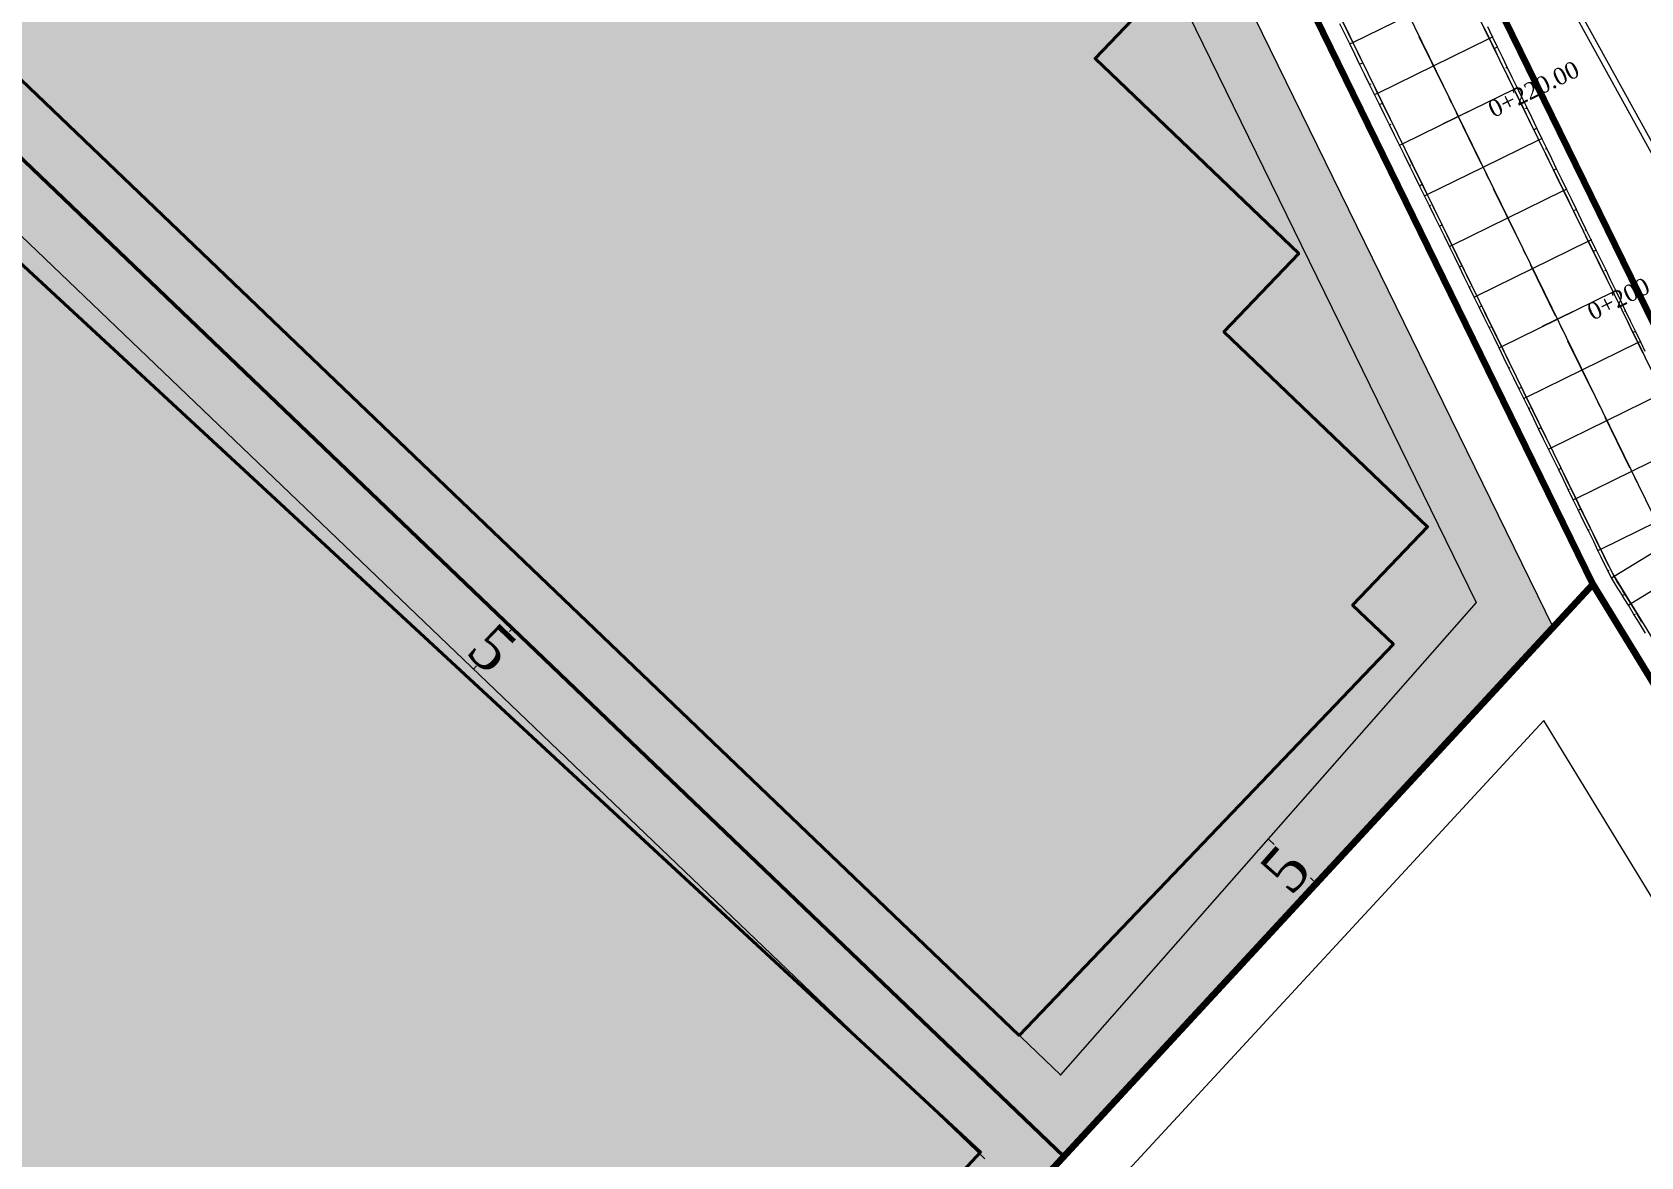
# Model space of a CAD drawing. Header units: metres. Extents: x 478603 to 489313, y 4282657 to 4289463.
# Drawn here: x 480569.2 to 480711.8, y 4286885.1 to 4286984.7 of the extents above; entities that cross this region are included whole.
import ezdxf

# ---------------------------------------------------------------- set-up
doc = ezdxf.new("R2010")
doc.units = ezdxf.units.M
for name, color, linetype, lineweight in [('102', 18, 'Continuous', 50), ('ADAKENARI', 18, 'Continuous', 0), ('EKSENLER', 3, 'Continuous', 0), ('EYLUL_REV', 8, 'Continuous', 0), ('K_EKS', 5, 'Continuous', 0), ('K_HDA', 30, 'Continuous', 0), ('K_HDO', 30, 'Continuous', 0), ('K_KYA', 1, 'Continuous', 20), ('K_KYO', 1, 'Continuous', 20), ('K_YKA', 33, 'Continuous', 0), ('K_YKO', 33, 'Continuous', 0), ('KALDIRIM', 11, 'Continuous', 0), ('PARSEL_ALAN', 254, 'Continuous', 0), ('PARSEL_SERA_ALAN', 9, 'Continuous', 40), ('PL_ALİNMAN', 1, 'Continuous', 0), ('PL_ENKESIT', 1, 'Continuous', 0), ('PL_KM', 4, 'Continuous', 0), ('PL_KMYAZI', 30, 'Continuous', 0), ('ROL_CEPHE', 1, 'Continuous', 0), ('SEV_KYA_HDA', 3, 'Continuous', 0), ('SEV_KYO_HDO', 3, 'Continuous', 0), ('SNR_PLANONAMAA', 233, 'Continuous', 0), ('SNR_YAPIYAK', 18, 'Continuous', 0)]:
    doc.layers.add(name, color=color, linetype=linetype, lineweight=lineweight)
doc.styles.get("Standard").update_dxf_attribs({"font": 'times.ttf'})

msp = doc.modelspace()

# ---------------------------------------------------------------- hatches: boundary and pattern name
at = {"layer": 'PARSEL_ALAN'}
for points in [[(480454.66, 4287082.31), (480561.65, 4287198.17), (480573.66, 4287198.24), (480704.06, 4286931.97), (480660.69, 4286885.11)], [(480371.31, 4286771.87), (480562.8, 4286978.8), (480660.69, 4286885.11), (480469.13, 4286678.11)]]:
    msp.add_hatch(color=256, dxfattribs=at).paths.add_polyline_path(points)
at = {"layer": 'PARSEL_SERA_ALAN'}
for points in [[(480474.94, 4287096.4), (480561.24, 4287186.56), (480582.91, 4287165.81), (480576.27, 4287158.88), (480594.33, 4287141.59), (480587.69, 4287134.66), (480605.75, 4287117.37), (480599.11, 4287110.43), (480620.79, 4287089.69), (480614.15, 4287082.76), (480632.21, 4287065.47), (480625.57, 4287058.53), (480643.63, 4287041.25), (480636.99, 4287034.31), (480655.05, 4287017.03), (480648.42, 4287010.09), (480670.09, 4286989.35), (480663.45, 4286982.41), (480681.51, 4286965.12), (480674.87, 4286958.19), (480692.93, 4286940.9), (480686.29, 4286933.97), (480689.91, 4286930.51), (480656.72, 4286895.83), (480461.67, 4287082.53)], [(480469.91, 4286687.32), (480378.32, 4286772.08), (480561.7, 4286970.25), (480646.25, 4286892.01), (480653.3, 4286885.49), (480649.9, 4286881.82)]]:
    msp.add_hatch(color=256, dxfattribs=at).paths.add_polyline_path(points)

# ---------------------------------------------------------------- linework, layer by layer
at = {"layer": '102'}
for p, q in [((480562.8, 4286978.8, 970.87), (480660.69, 4286885.11, 978.59)), ((480660.69, 4286885.11, 978.59), (480704.06, 4286931.97)), ((480660.69, 4286885.11, 978.59), (480549.07, 4286764.49))]:
    msp.add_line(p, q, dxfattribs=at)
at = {"layer": 'ADAKENARI', "lineweight": 158}
for p, q in [((480576.57, 4287203.67), (480707.59, 4286935.79)), ((480720.75, 4286943.01), (480623.55, 4287141.76)), ((480707.59, 4286935.79), (480782.59, 4286813.04))]:
    msp.add_line(p, q, dxfattribs=at)
at = {"layer": 'ADAKENARI', "lineweight": 100}
msp.add_line((480707.59, 4286935.79), (480469.13, 4286678.11), dxfattribs=at)
at = {"layer": 'EKSENLER'}
msp.add_line((480574.62, 4287224.74), (480714.17, 4286939.4), dxfattribs=at)
at = {"layer": 'EYLUL_REV'}
msp.add_polyline3d([(480723.22, 4286955.11, 0), (480659.55, 4287070.53, 0), (480654.65, 4287080.4, 0), (480634.76, 4287130.48, 0), (480631.42, 4287143.03, 0), (480605.71, 4287193.37, 0), (480635.33, 4287198.11, 0), (480773.3, 4287220.23, 0)], dxfattribs=at)
at = {"layer": 'K_EKS'}
for p in [(480693.45, 4286981.75, 975.24), (480695.65, 4286977.26, 975.48), (480697.85, 4286972.77, 975.71), (480700.04, 4286968.28, 975.94), (480702.24, 4286963.79, 976.18), (480704.44, 4286959.3, 976.41), (480706.63, 4286954.81, 976.64), (480708.83, 4286950.31, 976.88), (480711.03, 4286945.82, 977.11)]:
    msp.add_point(p, dxfattribs=at)
at = {"layer": 'K_HDA'}
msp.add_polyline3d([(480712.03, 4286956.33, 976.53), (480711.59, 4286957.23, 976.48), (480711.15, 4286958.13, 976.44), (480710.71, 4286959.02, 976.39), (480710.27, 4286959.92, 976.34), (480709.83, 4286960.82, 976.3), (480709.39, 4286961.72, 976.25), (480708.95, 4286962.62, 976.2), (480708.51, 4286963.52, 976.16), (480708.07, 4286964.41, 976.11), (480707.63, 4286965.31, 976.06), (480707.19, 4286966.21, 976.02), (480706.75, 4286967.11, 975.97), (480706.31, 4286968.01, 975.92), (480705.88, 4286968.91, 975.88), (480705.44, 4286969.8, 975.83), (480705, 4286970.7, 975.78), (480704.56, 4286971.6, 975.74), (480704.12, 4286972.5, 975.69), (480703.68, 4286973.4, 975.64), (480703.24, 4286974.3, 975.6), (480702.8, 4286975.19, 975.55), (480702.36, 4286976.09, 975.5), (480701.92, 4286976.99, 975.46), (480701.48, 4286977.89, 975.41), (480701.04, 4286978.79, 975.36), (480700.6, 4286979.69, 975.32), (480700.17, 4286980.58, 975.27), (480699.73, 4286981.48, 975.22), (480699.29, 4286982.38, 975.18), (480698.85, 4286983.28, 975.13), (480698.41, 4286984.18, 975.08), (480697.97, 4286985.08, 975.04)], dxfattribs=at)
for p in [(480698.41, 4286984.18, 975.08), (480700.6, 4286979.69, 975.32), (480702.8, 4286975.19, 975.55), (480705, 4286970.7, 975.78), (480707.19, 4286966.21, 976.02), (480709.39, 4286961.72, 976.25), (480711.59, 4286957.23, 976.48)]:
    msp.add_point(p, dxfattribs=at)
at = {"layer": 'K_HDO'}
msp.add_polyline3d([(480711.94, 4286932.49, 977.5), (480711.42, 4286933.34, 977.46), (480710.95, 4286934.09, 977.41), (480710.59, 4286934.68, 977.38), (480710.28, 4286935.18, 977.35), (480710, 4286935.64, 977.33), (480709.72, 4286936.09, 977.3), (480709.47, 4286936.53, 977.28), (480709.24, 4286936.96, 977.26), (480709.02, 4286937.39, 977.24), (480708.8, 4286937.83, 977.23), (480708.56, 4286938.32, 977.21), (480708.27, 4286938.91, 977.18), (480707.89, 4286939.7, 977.14), (480707.45, 4286940.59, 977.09), (480707, 4286941.53, 977.05), (480706.53, 4286942.47, 977), (480706.08, 4286943.4, 976.95), (480705.63, 4286944.31, 976.9), (480705.19, 4286945.21, 976.85), (480704.76, 4286946.11, 976.81), (480704.32, 4286947, 976.76), (480703.88, 4286947.89, 976.71), (480703.44, 4286948.79, 976.67), (480703, 4286949.69, 976.62), (480702.56, 4286950.59, 976.58), (480702.12, 4286951.49, 976.53), (480701.68, 4286952.38, 976.48), (480701.25, 4286953.28, 976.44), (480700.81, 4286954.18, 976.39), (480700.37, 4286955.08, 976.34), (480699.93, 4286955.98, 976.3), (480699.49, 4286956.88, 976.25), (480699.05, 4286957.77, 976.2), (480698.61, 4286958.67, 976.16), (480698.17, 4286959.57, 976.11), (480697.73, 4286960.47, 976.06), (480697.29, 4286961.37, 976.02), (480696.85, 4286962.27, 975.97), (480696.41, 4286963.16, 975.92), (480695.97, 4286964.06, 975.88), (480695.53, 4286964.96, 975.83), (480695.09, 4286965.86, 975.78), (480694.66, 4286966.76, 975.74), (480694.22, 4286967.66, 975.69), (480693.78, 4286968.55, 975.64), (480693.34, 4286969.45, 975.6), (480692.9, 4286970.35, 975.55), (480692.46, 4286971.25, 975.5), (480692.02, 4286972.15, 975.46), (480691.58, 4286973.05, 975.41), (480691.14, 4286973.94, 975.36), (480690.7, 4286974.84, 975.32), (480690.26, 4286975.74, 975.27), (480689.82, 4286976.64, 975.22), (480689.38, 4286977.54, 975.18), (480688.94, 4286978.44, 975.13), (480688.5, 4286979.33, 975.08), (480688.07, 4286980.23, 975.04), (480687.63, 4286981.13, 974.99), (480687.19, 4286982.03, 974.94), (480686.75, 4286982.93, 974.9), (480686.31, 4286983.83, 974.85), (480685.87, 4286984.72, 974.8), (480685.43, 4286985.62, 974.76)], dxfattribs=at)
for p in [(480686.31, 4286983.83, 974.85), (480688.5, 4286979.33, 975.08), (480690.7, 4286974.84, 975.32), (480692.9, 4286970.35, 975.55), (480695.09, 4286965.86, 975.78), (480697.29, 4286961.37, 976.02), (480699.49, 4286956.88, 976.25), (480701.68, 4286952.38, 976.48), (480703.88, 4286947.89, 976.71), (480706.08, 4286943.4, 976.95), (480708.27, 4286938.91, 977.18), (480709.47, 4286936.53, 977.28), (480710.95, 4286934.09, 977.41)]:
    msp.add_point(p, dxfattribs=at)
at = {"layer": 'K_KYA'}
msp.add_polyline3d([(480712.23, 4286956.43, 978.85), (480711.8, 4286957.33, 978.83), (480711.36, 4286958.23, 978.83), (480710.93, 4286959.13, 978.83), (480710.49, 4286960.03, 978.83), (480710.06, 4286960.93, 978.83), (480709.62, 4286961.83, 978.83), (480709.18, 4286962.73, 978.81), (480708.75, 4286963.63, 978.78), (480708.31, 4286964.53, 978.76), (480707.87, 4286965.43, 978.74), (480707.44, 4286966.33, 978.72), (480707, 4286967.23, 978.69), (480706.56, 4286968.13, 978.67), (480706.12, 4286969.03, 978.64), (480705.69, 4286969.93, 978.62), (480705.25, 4286970.83, 978.59), (480704.81, 4286971.73, 978.56), (480704.37, 4286972.62, 978.54), (480703.94, 4286973.52, 978.51), (480703.5, 4286974.42, 978.48), (480703.06, 4286975.32, 978.46), (480702.62, 4286976.22, 978.43), (480702.19, 4286977.12, 978.4), (480701.75, 4286978.02, 978.37), (480701.31, 4286978.92, 978.34), (480700.87, 4286979.82, 978.31), (480700.44, 4286980.72, 978.31), (480700, 4286981.62, 978.3), (480699.57, 4286982.52, 978.29), (480699.13, 4286983.42, 978.29), (480698.7, 4286984.32, 978.28), (480698.26, 4286985.22, 978.26)], dxfattribs=at)
for p in [(480698.7, 4286984.32, 978.28), (480700.87, 4286979.82, 978.31), (480703.06, 4286975.32, 978.46), (480705.25, 4286970.83, 978.59), (480707.44, 4286966.33, 978.72), (480709.62, 4286961.83, 978.83), (480711.8, 4286957.33, 978.83)]:
    msp.add_point(p, dxfattribs=at)
at = {"layer": 'K_KYO'}
msp.add_polyline3d([(480712.25, 4286931.47, 980.19), (480711.71, 4286932.35, 980.15), (480711.19, 4286933.2, 980.12), (480710.73, 4286933.95, 980.09), (480710.36, 4286934.54, 980.04), (480710.06, 4286935.04, 980.01), (480709.77, 4286935.5, 979.97), (480709.5, 4286935.95, 979.94), (480709.24, 4286936.39, 979.91), (480709.01, 4286936.82, 979.88), (480708.79, 4286937.26, 979.86), (480708.57, 4286937.71, 979.83), (480708.33, 4286938.2, 979.8), (480708.04, 4286938.8, 979.77), (480707.66, 4286939.59, 979.72), (480707.22, 4286940.48, 979.67), (480706.76, 4286941.41, 979.62), (480706.3, 4286942.36, 979.56), (480705.85, 4286943.29, 979.51), (480705.4, 4286944.2, 979.44), (480704.97, 4286945.1, 979.38), (480704.53, 4286946, 979.31), (480704.1, 4286946.89, 979.25), (480703.66, 4286947.78, 979.18), (480703.22, 4286948.68, 979.14), (480702.78, 4286949.58, 979.1), (480702.34, 4286950.48, 979.05), (480701.9, 4286951.38, 979.01), (480701.46, 4286952.28, 978.97), (480701.02, 4286953.17, 978.92), (480700.58, 4286954.07, 978.87), (480700.14, 4286954.97, 978.82), (480699.7, 4286955.87, 978.77), (480699.27, 4286956.77, 978.72), (480698.83, 4286957.67, 978.67), (480698.39, 4286958.56, 978.62), (480697.95, 4286959.46, 978.57), (480697.51, 4286960.36, 978.52), (480697.07, 4286961.26, 978.46), (480696.63, 4286962.16, 978.43), (480696.19, 4286963.06, 978.39), (480695.75, 4286963.95, 978.35), (480695.31, 4286964.85, 978.32), (480694.87, 4286965.75, 978.28), (480694.43, 4286966.65, 978.26), (480693.99, 4286967.54, 978.24), (480693.55, 4286968.44, 978.22), (480693.1, 4286969.34, 978.2), (480692.66, 4286970.24, 978.18), (480692.22, 4286971.13, 978.16), (480691.78, 4286972.03, 978.15), (480691.34, 4286972.93, 978.13), (480690.89, 4286973.82, 978.12), (480690.45, 4286974.72, 978.1), (480690.01, 4286975.62, 978.09), (480689.57, 4286976.51, 978.08), (480689.12, 4286977.41, 978.08), (480688.68, 4286978.31, 978.07), (480688.24, 4286979.2, 978.06), (480687.79, 4286980.1, 978.04), (480687.35, 4286981, 978.03), (480686.91, 4286981.89, 978.01), (480686.47, 4286982.79, 977.99), (480686.03, 4286983.69, 977.98), (480685.59, 4286984.59, 977.94), (480685.15, 4286985.48, 977.9)], dxfattribs=at)
for p in [(480686.03, 4286983.69, 977.98), (480688.24, 4286979.2, 978.06), (480690.45, 4286974.72, 978.1), (480692.66, 4286970.24, 978.18), (480694.87, 4286965.75, 978.28), (480697.07, 4286961.26, 978.46), (480699.27, 4286956.77, 978.72), (480701.46, 4286952.28, 978.97), (480703.66, 4286947.78, 979.18), (480705.85, 4286943.29, 979.51), (480708.04, 4286938.8, 979.77), (480709.24, 4286936.39, 979.91), (480710.73, 4286933.95, 980.09)]:
    msp.add_point(p, dxfattribs=at)
at = {"layer": 'K_YKA'}
msp.add_polyline3d([(480712.02, 4286956.32, 976.58), (480711.58, 4286957.22, 976.53), (480711.14, 4286958.12, 976.49), (480710.7, 4286959.02, 976.44), (480710.26, 4286959.92, 976.39), (480709.82, 4286960.82, 976.35), (480709.38, 4286961.71, 976.3), (480708.94, 4286962.61, 976.25), (480708.5, 4286963.51, 976.21), (480708.06, 4286964.41, 976.16), (480707.62, 4286965.31, 976.11), (480707.18, 4286966.21, 976.07), (480706.75, 4286967.1, 976.02), (480706.31, 4286968, 975.97), (480705.87, 4286968.9, 975.93), (480705.43, 4286969.8, 975.88), (480704.99, 4286970.7, 975.83), (480704.55, 4286971.6, 975.79), (480704.11, 4286972.49, 975.74), (480703.67, 4286973.39, 975.69), (480703.23, 4286974.29, 975.65), (480702.79, 4286975.19, 975.6), (480702.35, 4286976.09, 975.55), (480701.91, 4286976.99, 975.51), (480701.47, 4286977.89, 975.46), (480701.04, 4286978.78, 975.41), (480700.6, 4286979.68, 975.37), (480700.16, 4286980.58, 975.32), (480699.72, 4286981.48, 975.27), (480699.28, 4286982.38, 975.23), (480698.84, 4286983.28, 975.18), (480698.4, 4286984.17, 975.13), (480697.96, 4286985.07, 975.09)], dxfattribs=at)
for p in [(480698.4, 4286984.17, 975.13), (480700.6, 4286979.68, 975.37), (480702.79, 4286975.19, 975.6), (480704.99, 4286970.7, 975.83), (480707.18, 4286966.21, 976.07), (480709.38, 4286961.71, 976.3), (480711.58, 4286957.22, 976.53)]:
    msp.add_point(p, dxfattribs=at)
at = {"layer": 'K_YKO'}
msp.add_polyline3d([(480711.95, 4286932.49, 977.55), (480711.43, 4286933.34, 977.51), (480710.96, 4286934.1, 977.46), (480710.6, 4286934.69, 977.43), (480710.29, 4286935.18, 977.4), (480710.01, 4286935.64, 977.38), (480709.73, 4286936.09, 977.35), (480709.48, 4286936.53, 977.33), (480709.25, 4286936.96, 977.31), (480709.03, 4286937.39, 977.29), (480708.81, 4286937.84, 977.28), (480708.57, 4286938.32, 977.26), (480708.28, 4286938.91, 977.23), (480707.9, 4286939.7, 977.19), (480707.46, 4286940.6, 977.14), (480707, 4286941.53, 977.1), (480706.54, 4286942.47, 977.05), (480706.09, 4286943.41, 977), (480705.64, 4286944.32, 976.95), (480705.2, 4286945.22, 976.9), (480704.76, 4286946.11, 976.86), (480704.33, 4286947, 976.81), (480703.89, 4286947.9, 976.76), (480703.45, 4286948.79, 976.72), (480703.01, 4286949.69, 976.67), (480702.57, 4286950.59, 976.63), (480702.13, 4286951.49, 976.58), (480701.69, 4286952.39, 976.53), (480701.25, 4286953.29, 976.49), (480700.81, 4286954.19, 976.44), (480700.38, 4286955.08, 976.39), (480699.94, 4286955.98, 976.35), (480699.5, 4286956.88, 976.3), (480699.06, 4286957.78, 976.25), (480698.62, 4286958.68, 976.21), (480698.18, 4286959.58, 976.16), (480697.74, 4286960.47, 976.11), (480697.3, 4286961.37, 976.07), (480696.86, 4286962.27, 976.02), (480696.42, 4286963.17, 975.97), (480695.98, 4286964.07, 975.93), (480695.54, 4286964.97, 975.88), (480695.1, 4286965.86, 975.83), (480694.66, 4286966.76, 975.79), (480694.22, 4286967.66, 975.74), (480693.79, 4286968.56, 975.69), (480693.35, 4286969.46, 975.65), (480692.91, 4286970.36, 975.6), (480692.47, 4286971.25, 975.55), (480692.03, 4286972.15, 975.51), (480691.59, 4286973.05, 975.46), (480691.15, 4286973.95, 975.41), (480690.71, 4286974.85, 975.37), (480690.27, 4286975.75, 975.32), (480689.83, 4286976.64, 975.27), (480689.39, 4286977.54, 975.23), (480688.95, 4286978.44, 975.18), (480688.51, 4286979.34, 975.13), (480688.07, 4286980.24, 975.09), (480687.63, 4286981.14, 975.04), (480687.2, 4286982.03, 974.99), (480686.76, 4286982.93, 974.95), (480686.32, 4286983.83, 974.9), (480685.88, 4286984.73, 974.85), (480685.44, 4286985.63, 974.81)], dxfattribs=at)
for p in [(480686.32, 4286983.83, 974.9), (480688.51, 4286979.34, 975.13), (480690.71, 4286974.85, 975.37), (480692.91, 4286970.36, 975.6), (480695.1, 4286965.86, 975.83), (480697.3, 4286961.37, 976.07), (480699.5, 4286956.88, 976.3), (480701.69, 4286952.39, 976.53), (480703.89, 4286947.9, 976.76), (480706.09, 4286943.41, 977), (480708.28, 4286938.91, 977.23), (480709.48, 4286936.53, 977.33), (480710.96, 4286934.1, 977.46)]:
    msp.add_point(p, dxfattribs=at)
at = {"layer": 'KALDIRIM'}
for p, q in [((480579.2, 4287202.86), (480709.34, 4286936.75)), ((480719, 4286942.05), (480601.19, 4287182.99)), ((480709.34, 4286936.75), (480794.71, 4286797.04))]:
    msp.add_line(p, q, dxfattribs=at)
at = {"layer": 'PARSEL_ALAN'}
for points in [[(480454.66, 4287082.31, 961.64), (480561.65, 4287198.17, 963.1), (480573.66, 4287198.24, 963.3), (480704.06, 4286931.97, 979.51), (480660.69, 4286885.11, 978.59), (480454.66, 4287082.31, 961.64)], [(480454.66, 4287082.31, 0), (480561.65, 4287198.17, 0), (480573.66, 4287198.24, 0), (480704.06, 4286931.97, 0), (480660.69, 4286885.11, 0), (480454.66, 4287082.31, 0)], [(480371.31, 4286771.87, 967.53), (480562.8, 4286978.8, 970.87), (480660.69, 4286885.11, 978.59), (480469.13, 4286678.11, 971.51), (480371.31, 4286771.87, 967.53)], [(480371.31, 4286771.87, 0), (480562.8, 4286978.8, 0), (480660.69, 4286885.11, 0), (480469.13, 4286678.11, 0), (480371.31, 4286771.87, 0)]]:
    msp.add_polyline3d(points, close=True, dxfattribs=at)
at = {"layer": 'PARSEL_SERA_ALAN'}
msp.add_polyline3d([(480614.15, 4287082.76, 0), (480632.21, 4287065.47, 0), (480625.57, 4287058.53, 0), (480643.63, 4287041.25, 0), (480636.99, 4287034.31, 0), (480655.05, 4287017.03, 0), (480648.42, 4287010.09, 0), (480670.09, 4286989.35, 0), (480663.45, 4286982.41, 0), (480681.51, 4286965.12, 0), (480674.87, 4286958.19, 0), (480692.93, 4286940.9, 0), (480686.29, 4286933.97, 0), (480689.91, 4286930.51, 0), (480656.72, 4286895.83, 0), (480461.67, 4287082.53, 0)], dxfattribs=at)
msp.add_polyline3d([(480614.15, 4287082.76, 0), (480632.21, 4287065.47, 0), (480625.57, 4287058.53, 0), (480643.63, 4287041.25, 0), (480636.99, 4287034.31, 0), (480655.05, 4287017.03, 0), (480648.42, 4287010.09, 0), (480670.09, 4286989.35, 0), (480663.45, 4286982.41, 0), (480681.51, 4286965.12, 0), (480674.87, 4286958.19, 0), (480692.93, 4286940.9, 0), (480686.29, 4286933.97, 0), (480689.91, 4286930.51, 0), (480656.72, 4286895.83, 0), (480461.67, 4287082.53, 0)], dxfattribs=at)
msp.add_polyline3d([(480469.91, 4286687.32, 0), (480378.32, 4286772.08, 0), (480561.7, 4286970.25, 0), (480646.25, 4286892.01, 0), (480653.3, 4286885.49, 0), (480649.9, 4286881.82, 0), (480469.91, 4286687.32, 0)], close=True, dxfattribs=at)
msp.add_polyline3d([(480469.91, 4286687.32, 0), (480378.32, 4286772.08, 0), (480561.7, 4286970.25, 0), (480646.25, 4286892.01, 0), (480653.3, 4286885.49, 0), (480649.9, 4286881.82, 0), (480469.91, 4286687.32, 0)], close=True, dxfattribs=at)
at = {"layer": 'PL_ALİNMAN'}
for p, q in [((480694.4, 4286979.82), (480692.2, 4286984.31)), ((480695.06, 4286978.48), (480694.84, 4286978.92)), ((480697.69, 4286973.09), (480695.5, 4286977.58)), ((480698.35, 4286971.74), (480698.13, 4286972.19)), ((480700.99, 4286966.35), (480698.79, 4286970.84)), ((480701.65, 4286965), (480701.43, 4286965.45)), ((480704.28, 4286959.61), (480702.09, 4286964.1)), ((480704.94, 4286958.26), (480704.72, 4286958.71)), ((480707.58, 4286952.87), (480705.38, 4286957.36)), ((480708.24, 4286951.53), (480708.02, 4286951.97)), ((480710.87, 4286946.14), (480708.68, 4286950.63)), ((480711.53, 4286944.79), (480711.31, 4286945.24))]:
    msp.add_line(p, q, dxfattribs=at)
at = {"layer": 'PL_ENKESIT'}
for points in [[(480686.03, 4286983.69, 977.98), (480686.31, 4286983.83, 974.85), (480686.32, 4286983.83, 974.9), (480691.26, 4286986.25, 975.01), (480696.2, 4286988.67, 974.9), (480696.21, 4286988.67, 974.85), (480696.51, 4286988.82, 978.18)], [(480688.24, 4286979.2, 978.06), (480688.5, 4286979.33, 975.08), (480688.51, 4286979.34, 975.13), (480693.45, 4286981.75, 975.24), (480698.4, 4286984.17, 975.13), (480698.41, 4286984.18, 975.08), (480698.7, 4286984.32, 978.28)], [(480690.45, 4286974.72, 978.1), (480690.7, 4286974.84, 975.32), (480690.71, 4286974.85, 975.37), (480695.65, 4286977.26, 975.48), (480700.6, 4286979.68, 975.37), (480700.6, 4286979.69, 975.32), (480700.87, 4286979.82, 978.31)], [(480692.66, 4286970.24, 978.18), (480692.9, 4286970.35, 975.55), (480692.91, 4286970.36, 975.6), (480697.85, 4286972.77, 975.71), (480702.79, 4286975.19, 975.6), (480702.8, 4286975.19, 975.55), (480703.06, 4286975.32, 978.46)], [(480694.87, 4286965.75, 978.28), (480695.09, 4286965.86, 975.78), (480695.1, 4286965.86, 975.83), (480700.04, 4286968.28, 975.94), (480704.99, 4286970.7, 975.83), (480705, 4286970.7, 975.78), (480705.25, 4286970.83, 978.59)], [(480697.07, 4286961.26, 978.46), (480697.29, 4286961.37, 976.02), (480697.3, 4286961.37, 976.07), (480702.24, 4286963.79, 976.18), (480707.18, 4286966.21, 976.07), (480707.19, 4286966.21, 976.02), (480707.44, 4286966.33, 978.72)], [(480699.27, 4286956.77, 978.72), (480699.49, 4286956.88, 976.25), (480699.5, 4286956.88, 976.3), (480704.44, 4286959.3, 976.41), (480709.38, 4286961.71, 976.3), (480709.39, 4286961.72, 976.25), (480709.62, 4286961.83, 978.83)], [(480701.46, 4286952.28, 978.97), (480701.68, 4286952.38, 976.48), (480701.69, 4286952.39, 976.53), (480706.63, 4286954.81, 976.64), (480711.58, 4286957.22, 976.53), (480711.59, 4286957.23, 976.48), (480711.8, 4286957.33, 978.83)], [(480703.66, 4286947.78, 979.18), (480703.88, 4286947.89, 976.71), (480703.89, 4286947.9, 976.76), (480708.83, 4286950.31, 976.88), (480713.77, 4286952.73, 976.76), (480713.78, 4286952.74, 976.71), (480713.98, 4286952.83, 978.92)], [(480705.85, 4286943.29, 979.51), (480706.08, 4286943.4, 976.95), (480706.09, 4286943.41, 977), (480711.03, 4286945.82, 977.11), (480715.97, 4286948.24, 977), (480715.98, 4286948.24, 976.95), (480716.19, 4286948.35, 979.36)], [(480708.04, 4286938.8, 979.77), (480708.27, 4286938.91, 977.18), (480708.28, 4286938.91, 977.23), (480713.22, 4286941.33, 977.34), (480718.17, 4286943.75, 977.23), (480718.17, 4286943.75, 977.18), (480718.41, 4286943.87, 979.79)], [(480709.24, 4286936.39, 979.91), (480709.47, 4286936.53, 977.28), (480709.48, 4286936.53, 977.33), (480714.17, 4286939.4, 977.44), (480718.86, 4286942.27, 977.33), (480718.87, 4286942.27, 977.28), (480719.1, 4286942.41, 979.94)], [(480710.73, 4286933.95, 980.09), (480710.95, 4286934.09, 977.41), (480710.96, 4286934.1, 977.46), (480715.66, 4286936.97, 977.57), (480720.35, 4286939.84, 977.46), (480720.36, 4286939.84, 977.41), (480720.59, 4286939.98, 980.11)]]:
    msp.add_polyline3d(points, dxfattribs=at)
at = {"layer": 'PL_KM'}
for p, q in [((480697, 4286977.92), (480694.3, 4286976.6)), ((480705.79, 4286959.96), (480703.09, 4286958.64))]:
    msp.add_line(p, q, dxfattribs=at)
at = {"layer": 'ROL_CEPHE'}
for p, q in [((480611.81, 4286931.9), (480611.53, 4286931.61)), ((480608.35, 4286928.29), (480608.63, 4286928.58)), ((480678.81, 4286913.25), (480679.34, 4286912.76)), ((480683.08, 4286909.3), (480682.55, 4286909.8))]:
    msp.add_line(p, q, dxfattribs=at)
at = {"layer": 'SEV_KYA_HDA'}
for p, q in [((480699.13, 4286983.42, 978.29), (480698.85, 4286983.28, 975.13)), ((480700, 4286981.62, 978.3), (480699.86, 4286981.55, 976.76)), ((480700.87, 4286979.82, 978.31), (480700.6, 4286979.69, 975.32)), ((480701.75, 4286978.02, 978.37), (480701.62, 4286977.95, 976.89)), ((480702.62, 4286976.22, 978.43), (480702.36, 4286976.09, 975.5)), ((480703.5, 4286974.42, 978.48), (480703.37, 4286974.36, 977.04)), ((480704.37, 4286972.62, 978.54), (480704.12, 4286972.5, 975.69)), ((480705.25, 4286970.83, 978.59), (480705.12, 4286970.76, 977.19)), ((480706.12, 4286969.03, 978.64), (480705.88, 4286968.91, 975.88)), ((480707, 4286967.23, 978.69), (480706.88, 4286967.17, 977.33)), ((480707.87, 4286965.43, 978.74), (480707.63, 4286965.31, 976.06)), ((480708.75, 4286963.63, 978.78), (480708.63, 4286963.57, 977.47)), ((480709.62, 4286961.83, 978.83), (480709.39, 4286961.72, 976.25)), ((480710.49, 4286960.03, 978.83), (480710.38, 4286959.98, 977.59)), ((480711.36, 4286958.23, 978.83), (480711.15, 4286958.13, 976.44))]:
    msp.add_line(p, q, dxfattribs=at)
at = {"layer": 'SEV_KYO_HDO'}
for p, q in [((480686.03, 4286983.69, 977.98), (480686.17, 4286983.76, 976.41)), ((480686.91, 4286981.89, 978.01), (480687.19, 4286982.03, 974.94)), ((480687.79, 4286980.1, 978.04), (480687.93, 4286980.17, 976.54)), ((480688.68, 4286978.31, 978.07), (480688.94, 4286978.44, 975.13)), ((480689.57, 4286976.51, 978.08), (480689.69, 4286976.58, 976.65)), ((480690.45, 4286974.72, 978.1), (480690.7, 4286974.84, 975.32)), ((480691.34, 4286972.93, 978.13), (480691.46, 4286972.99, 976.77)), ((480692.22, 4286971.13, 978.16), (480692.46, 4286971.25, 975.5)), ((480693.1, 4286969.34, 978.2), (480693.22, 4286969.4, 976.9)), ((480693.99, 4286967.54, 978.24), (480694.22, 4286967.66, 975.69)), ((480694.87, 4286965.75, 978.28), (480694.98, 4286965.8, 977.03)), ((480695.75, 4286963.95, 978.35), (480695.97, 4286964.06, 975.88)), ((480696.63, 4286962.16, 978.43), (480696.74, 4286962.21, 977.2)), ((480697.51, 4286960.36, 978.52), (480697.73, 4286960.47, 976.06)), ((480698.39, 4286958.56, 978.62), (480698.5, 4286958.62, 977.39)), ((480699.27, 4286956.77, 978.72), (480699.49, 4286956.88, 976.25)), ((480700.14, 4286954.97, 978.82), (480700.26, 4286955.03, 977.58)), ((480701.02, 4286953.17, 978.92), (480701.25, 4286953.28, 976.44)), ((480701.9, 4286951.38, 979.01), (480702.01, 4286951.43, 977.77)), ((480702.78, 4286949.58, 979.1), (480703, 4286949.69, 976.62)), ((480703.66, 4286947.78, 979.18), (480703.77, 4286947.84, 977.95)), ((480704.54, 4286945.99, 979.31), (480704.76, 4286946.1, 976.81)), ((480705.41, 4286944.19, 979.44), (480705.52, 4286944.24, 978.17)), ((480706.29, 4286942.39, 979.56), (480706.52, 4286942.5, 976.99)), ((480707.16, 4286940.59, 979.66), (480707.28, 4286940.65, 978.38)), ((480708.04, 4286938.8, 979.77), (480708.27, 4286938.91, 977.18)), ((480708.92, 4286937, 979.87), (480709.04, 4286937.06, 978.56)), ((480710.2, 4286934.81, 980.02), (480710.43, 4286934.94, 977.37)), ((480711.25, 4286933.1, 980.12), (480711.36, 4286933.17, 978.79))]:
    msp.add_line(p, q, dxfattribs=at)
at = {"layer": 'SNR_PLANONAMAA'}
msp.add_line((480660.4, 4287070.01, 942.48), (480724.07, 4286954.58, 942.48), dxfattribs=at)
at = {"layer": 'SNR_YAPIYAK'}
for p, q in [((480570.55, 4287193.22, 961.64), (480697.24, 4286934.18, 961.64)), ((480660.38, 4286892.33, 961.64), (480461.67, 4287082.53, 961.64)), ((480563.02, 4286971.67, 967.53), (480653.68, 4286884.9, 967.53)), ((480697.24, 4286934.18, 961.64), (480660.38, 4286892.33, 961.64)), ((480703.24, 4286923.73, 119.22), (480556.08, 4286764.7, 119.22)), ((480780.77, 4286796.85, 119.22), (480703.24, 4286923.73, 119.22))]:
    msp.add_line(p, q, dxfattribs=at)
for p in [(480697.24, 4286934.18, 979.51), (480697.24, 4286934.18, 979.51), (480660.38, 4286892.33, 978.59), (480660.38, 4286892.33, 978.59)]:
    msp.add_point(p, dxfattribs=at)

# ---------------------------------------------------------------- texts
at = {"layer": 'PL_KMYAZI'}
for s, p in [('0+220.00', (480698.78, 4286977.12)), ('0+200.00', (480707.57, 4286959.16))]:
    msp.add_text(s, height=1.5, rotation=386.062, dxfattribs=at).set_placement(p)
at = {"layer": 'ROL_CEPHE'}
for s, rotation, p in [('5', 316.2537, (480607.55, 4286929.74)), ('  5', 408.632, (480678.81, 4286905.83))]:
    msp.add_text(s, height=4, rotation=rotation, dxfattribs=at).set_placement(p)

doc.saveas('drawing.dxf')
